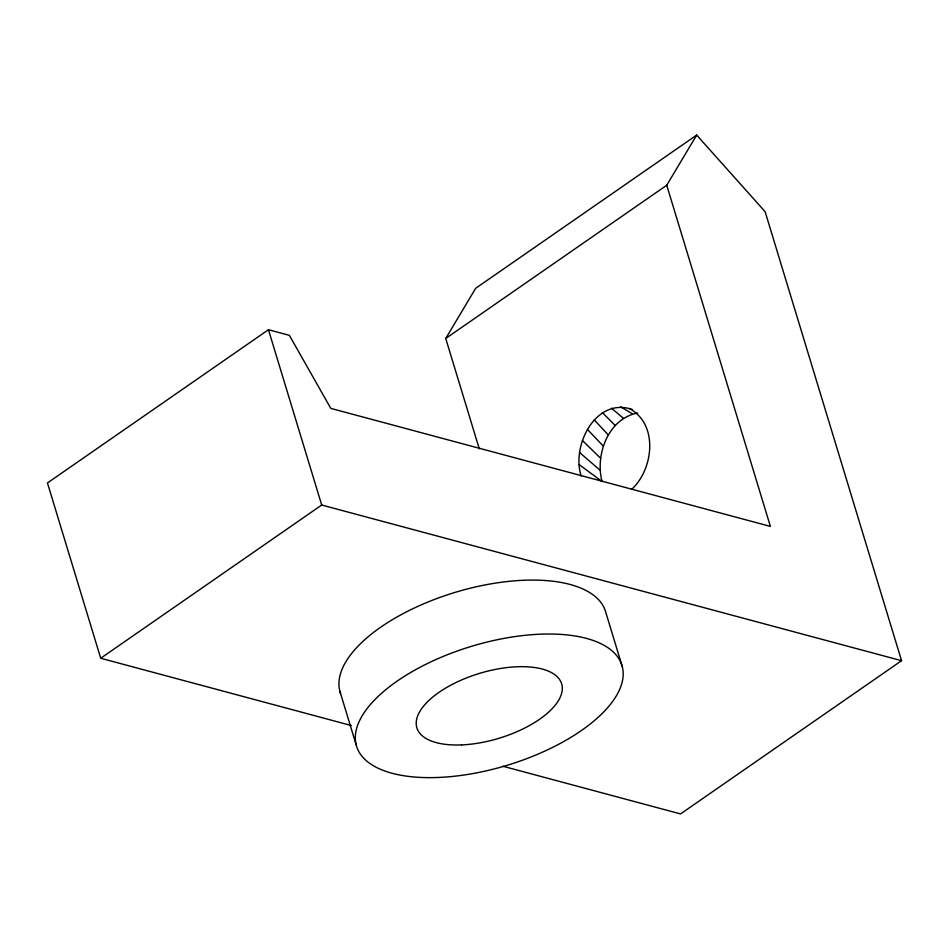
<?xml version="1.0" encoding="UTF-8"?>
<svg xmlns="http://www.w3.org/2000/svg" width="949" height="949" viewBox="0 0 949 949"><rect width="100%" height="100%" fill="white"/><g stroke="black" fill="none" stroke-linecap="round" stroke-linejoin="round"><path stroke-width="1.42" d="M581.144 475.923C571.239 445.508 595.842 396.884 632.188 409.458M579.187 464.619L602.081 481.534C594.904 454.915 608.273 418.414 637.681 413.029M479.292 448.889L445.733 338.473L475.674 288.306L696.673 135.078L765.119 211.663L901.55 660.694L680.552 813.922L503.017 766.27M445.733 338.473L666.732 185.245L696.673 135.078M631.5 489.506C653.47 469.553 658.784 424.369 629.484 408.604M666.732 185.245L770.386 526.41L330.798 408.39L289.374 335.341L268.448 329.73L47.45 482.958L100.713 658.25L351.26 725.522M100.713 658.25L321.711 505.022L901.55 660.694M620.693 406.824L632.402 413.823M611.476 408.2L623.386 418.284M579.625 452.554L600.112 470.241M582.437 440.538L600.551 458.177M602.461 412.661L615.189 425.508M587.419 429.399L603.362 446.16M594.252 419.885L608.356 435.022M622.295 666.661A138.708 62.1 -16.9 0 0 409.316 673.292A138.708 62.1 -16.9 0 0 436.16 777.539A138.708 62.1 -16.9 0 0 622.295 666.661L605.901 612.722A138.708 62.1 -16.9 0 0 454.488 592.567A138.708 62.1 -16.9 0 0 340.632 693.636M268.448 329.73L321.711 505.022M339.837 691.062L356.219 745.001M461.511 744.906A75.659 33.879 -16.9 0 0 561.654 683.873A75.659 33.879 -16.9 0 0 444.607 688.713A75.659 33.879 -16.9 0 0 461.511 744.906"/></g></svg>
